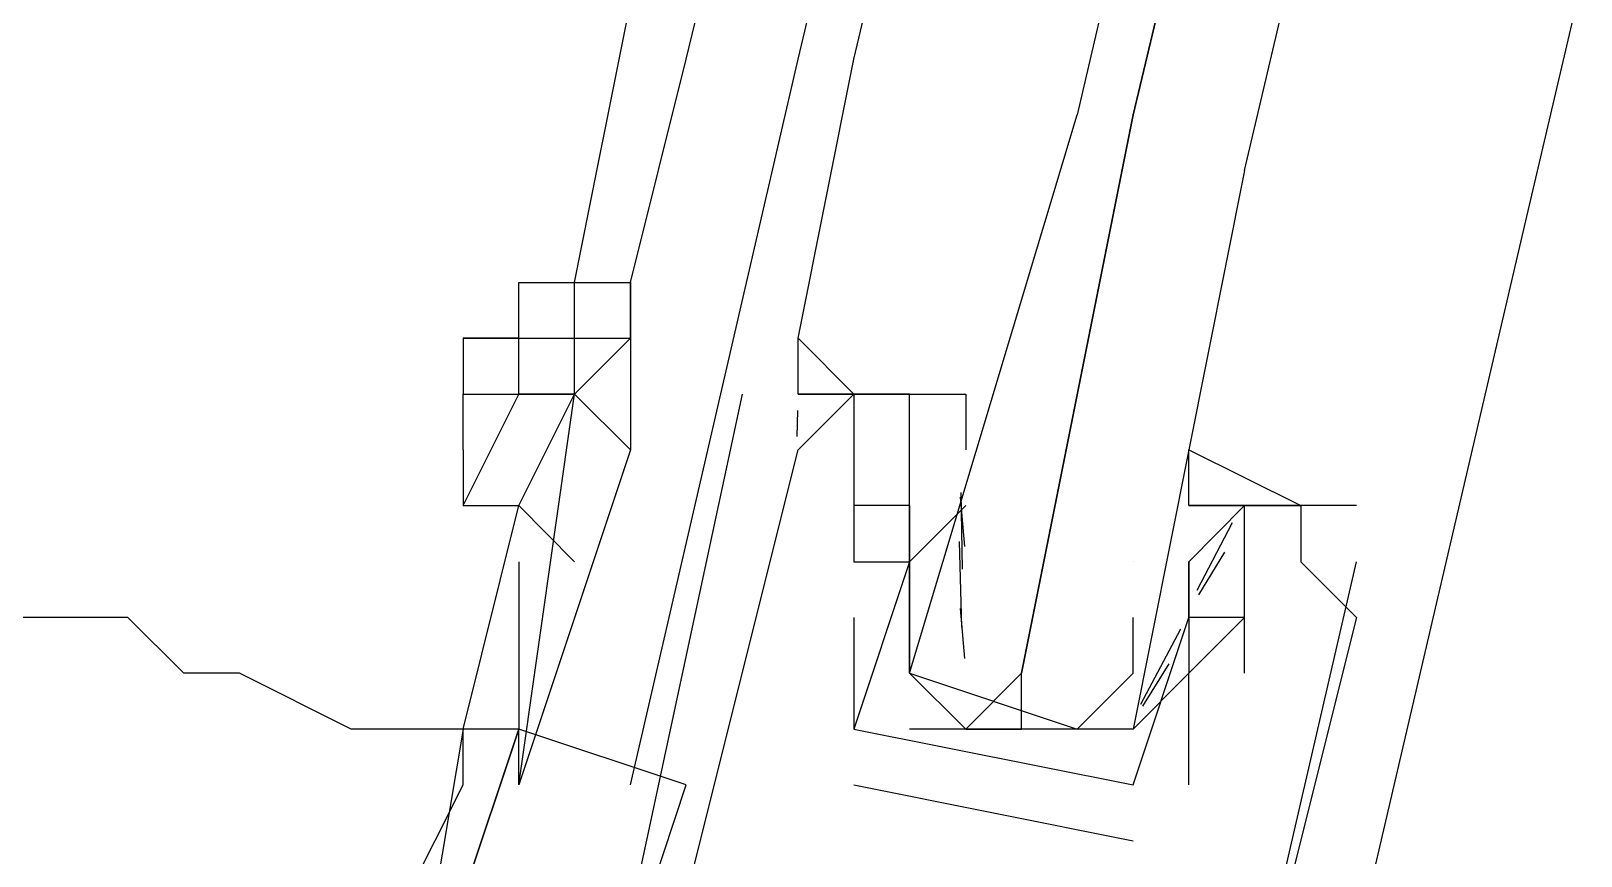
# Model space of a CAD drawing. Header units: feet. Extents: x -84 to 198, y -22 to 181.
# Drawn here: x 119.4836 to 119.8536, y 84.0142 to 84.2111 of the extents above; entities that cross this region are included whole.
import ezdxf

# ---------------------------------------------------------------- set-up
doc = ezdxf.new("R2010")
doc.units = ezdxf.units.FT
doc.layers.add('A-LINEA', color=7, linetype='CONTINUOUS')

msp = doc.modelspace()

# ---------------------------------------------------------------- linework, layer by layer
at = {"layer": 'A-LINEA'}
for p, q in [((119.64, 84.2044), (120.3467, 87.1644)), ((119.64, 84.2044), (120.3467, 87.1644)), ((119.6667, 84.2044), (120.3733, 87.1644)), ((119.6667, 84.2044), (120.3733, 87.1644)), ((119.68, 84.2044), (120.3733, 87.1511)), ((119.68, 84.2044), (120.3733, 87.1511)), ((120.5333, 87.1244), (119.84, 84.1644)), ((120.5333, 87.1244), (119.84, 84.1644)), ((119.6133, 84.1511), (119.6267, 84.2178)), ((119.6133, 84.1511), (119.6267, 84.2178)), ((119.6267, 84.1511), (119.64, 84.2044)), ((119.6267, 84.0311), (119.6667, 84.2044)), ((119.6267, 84.1511), (119.64, 84.2044)), ((119.6267, 84.0311), (119.6667, 84.2044)), ((119.84, 84.1644), (119.7467, 83.7644)), ((119.84, 84.1644), (119.7467, 83.7644)), ((119.6133, 84.1378), (119.6133, 84.1511)), ((119.6133, 84.1378), (119.6133, 84.1511)), ((119.5867, 84.1244), (119.5867, 84.1244)), ((119.5867, 84.1244), (119.5867, 84.1244)), ((119.6533, 84.1244), (119.6533, 84.1244)), ((119.6533, 84.1244), (119.6533, 84.1244)), ((119.6667, 84.1244), (119.6667, 84.1244)), ((119.6667, 84.1244), (119.6667, 84.1244)), ((119.68, 84.1244), (119.68, 84.1244)), ((119.68, 84.1244), (119.68, 84.1244)), ((119.68, 84.1244), (119.68, 84.1244)), ((119.68, 84.1244), (119.68, 84.1244)), ((119.68, 84.1244), (119.68, 84.1244)), ((119.68, 84.1244), (119.68, 84.1244)), ((119.68, 84.1244), (119.68, 84.1244)), ((119.68, 84.1244), (119.68, 84.1244)), ((119.6933, 84.1244), (119.6933, 84.1244)), ((119.6933, 84.1244), (119.6933, 84.1244)), ((119.6665, 84.1143), (119.6666, 84.1205)), ((119.6665, 84.1143), (119.6666, 84.1205)), ((119.6665, 84.1143), (119.6666, 84.1205)), ((119.6665, 84.1143), (119.6666, 84.1205)), ((119.6665, 84.1143), (119.6666, 84.1205)), ((119.6665, 84.1143), (119.6666, 84.1205)), ((119.6667, 84.1111), (119.6667, 84.1111)), ((119.6667, 84.1111), (119.6667, 84.1111)), ((119.68, 84.1111), (119.68, 84.1111)), ((119.68, 84.1111), (119.68, 84.1111)), ((119.6933, 84.1111), (119.6933, 84.1111)), ((119.6933, 84.1111), (119.6933, 84.1111)), ((119.5867, 84.0444), (119.6, 84.0978)), ((119.5867, 84.0444), (119.6, 84.0978)), ((119.68, 84.0978), (119.68, 84.0978)), ((119.68, 84.0978), (119.68, 84.0978)), ((119.6933, 84.0978), (119.6933, 84.0978)), ((119.6933, 84.0978), (119.6933, 84.0978)), ((119.7067, 84.0978), (119.6933, 84.0844)), ((119.6933, 84.0978), (119.6933, 84.0978)), ((119.6933, 84.0978), (119.6933, 84.0978)), ((119.7067, 84.0978), (119.6933, 84.0844)), ((119.7065, 84.088), (119.7055, 84.0998)), ((119.7065, 84.088), (119.7055, 84.0998)), ((119.7059, 84.0826), (119.7056, 84.1009)), ((119.7059, 84.0826), (119.7056, 84.1009)), ((119.7067, 84.0978), (119.7067, 84.0978)), ((119.7067, 84.0978), (119.7067, 84.0978)), ((119.76, 84.0978), (119.76, 84.0978)), ((119.76, 84.0978), (119.76, 84.0978)), ((119.7733, 84.0978), (119.7733, 84.0978)), ((119.7733, 84.0978), (119.7733, 84.0978)), ((119.7733, 84.0978), (119.7733, 84.0978)), ((119.7733, 84.0978), (119.7733, 84.0978)), ((119.7867, 84.0978), (119.7867, 84.0978)), ((119.7867, 84.0978), (119.7867, 84.0978)), ((119.8, 84.0978), (119.8, 84.0978)), ((119.8, 84.0978), (119.8, 84.0978)), ((119.7703, 84.0937), (119.7619, 84.0775)), ((119.7703, 84.0937), (119.7619, 84.0775)), ((119.7058, 84.0688), (119.7052, 84.0892)), ((119.7058, 84.0688), (119.7052, 84.0892)), ((119.7685, 84.0867), (119.7623, 84.0765)), ((119.7685, 84.0867), (119.7623, 84.0765)), ((119.6, 84.0844), (119.6, 84.0444)), ((119.6, 84.0844), (119.6, 84.0444)), ((119.68, 84.0844), (119.68, 84.0844)), ((119.68, 84.0844), (119.68, 84.0844)), ((119.68, 84.0844), (119.68, 84.0844)), ((119.68, 84.0844), (119.68, 84.0844)), ((119.6933, 84.0844), (119.6933, 84.0844)), ((119.6933, 84.0844), (119.6933, 84.0844)), ((119.6933, 84.0844), (119.6933, 84.0844)), ((119.6933, 84.0844), (119.6933, 84.0844)), ((119.7067, 84.0844), (119.7067, 84.0844)), ((119.7067, 84.0844), (119.7067, 84.0844)), ((119.7467, 84.0844), (119.7467, 84.0844)), ((119.7467, 84.0844), (119.7467, 84.0844)), ((119.76, 84.0844), (119.76, 84.0844)), ((119.76, 84.0711), (119.76, 84.0844)), ((119.76, 84.0844), (119.76, 84.0844)), ((119.76, 84.0711), (119.76, 84.0844)), ((119.7867, 84.0844), (119.7867, 84.0844)), ((119.7867, 84.0844), (119.7867, 84.0844)), ((119.8, 84.0844), (119.8, 84.0844)), ((119.8, 84.0844), (119.8, 84.0844)), ((119.7065, 84.0613), (119.7055, 84.0732)), ((119.7065, 84.0613), (119.7055, 84.0732)), ((119.68, 84.0711), (119.68, 84.0711)), ((119.68, 84.0711), (119.68, 84.0711)), ((119.6933, 84.0711), (119.6933, 84.0711)), ((119.6933, 84.0711), (119.6933, 84.0711)), ((119.758, 84.0683), (119.7484, 84.0503)), ((119.758, 84.0683), (119.7484, 84.0503)), ((119.76, 84.0711), (119.76, 84.0711)), ((119.76, 84.0711), (119.76, 84.0711)), ((119.76, 84.0711), (119.76, 84.0711)), ((119.76, 84.0711), (119.76, 84.0711)), ((119.7733, 84.0711), (119.7733, 84.0711)), ((119.7733, 84.0711), (119.7733, 84.0711)), ((119.8, 84.0711), (119.8, 84.0711)), ((119.8, 84.0711), (119.8, 84.0711)), ((119.7467, 84.0578), (119.7467, 84.0578)), ((119.7467, 84.0578), (119.7467, 84.0578)), ((119.7552, 84.06), (119.7489, 84.0499)), ((119.7552, 84.06), (119.7489, 84.0499)), ((119.76, 84.0578), (119.76, 84.0578)), ((119.76, 84.0578), (119.76, 84.0578)), ((119.76, 84.0578), (119.76, 84.0578)), ((119.76, 84.0578), (119.76, 84.0578)), ((119.7733, 84.0578), (119.7733, 84.0578)), ((119.7733, 84.0578), (119.7733, 84.0578)), ((119.5867, 84.0444), (119.5867, 84.0444)), ((119.5867, 84.0444), (119.5867, 84.0444)), ((119.5867, 84.0444), (119.5867, 84.0444)), ((119.5867, 84.0444), (119.5867, 84.0444)), ((119.6, 84.0311), (119.6, 84.0444)), ((119.6, 84.0311), (119.6, 84.0444)), ((119.68, 84.0444), (119.68, 84.0444)), ((119.68, 84.0444), (119.68, 84.0444)), ((119.68, 84.0444), (119.68, 84.0444)), ((119.68, 84.0444), (119.68, 84.0444)), ((119.7333, 84.0444), (119.6933, 84.0444)), ((119.7333, 84.0444), (119.6933, 84.0444)), ((119.7067, 84.0444), (119.72, 84.0444)), ((119.7067, 84.0444), (119.72, 84.0444)), ((119.6133, 83.9511), (119.64, 84.0311)), ((119.6133, 83.9511), (119.64, 84.0311)), ((119.68, 84.0311), (119.7467, 84.0178)), ((119.68, 84.0311), (119.68, 84.0311)), ((119.68, 84.0311), (119.7467, 84.0178)), ((119.68, 84.0311), (119.68, 84.0311)), ((119.7467, 84.0311), (119.7467, 84.0311)), ((119.7467, 84.0311), (119.7467, 84.0311)), ((119.7467, 84.0311), (119.7467, 84.0311)), ((119.7467, 84.0311), (119.7467, 84.0311)), ((119.76, 84.0311), (119.76, 84.0311)), ((119.76, 84.0311), (119.76, 84.0311)), ((119.7467, 84.0178), (119.7467, 84.0178)), ((119.7467, 84.0178), (119.7467, 84.0178))]:
    msp.add_line(p, q, dxfattribs=at)
for points in [[(119.7733, 84.1778), (120.48, 87.1911), (120.4667, 87.2044), (119.7467, 84.1911), (120.4667, 87.2044), (120.4533, 87.2044), (120.44, 87.2044), (119.7333, 84.1911)], [(119.7733, 84.1778), (120.48, 87.1911), (120.4667, 87.2044), (119.7467, 84.1911), (120.4667, 87.2044), (120.4533, 87.2044), (120.44, 87.2044), (119.7333, 84.1911)], [(119.68, 84.1244), (119.68, 84.1244), (119.6667, 84.1378), (119.68, 84.2044)], [(119.68, 84.1244), (119.68, 84.1244), (119.6667, 84.1378), (119.68, 84.2044)], [(119.7733, 84.1778), (119.7467, 84.0444), (119.7333, 84.0444), (119.72, 84.0444), (119.72, 84.0578), (119.7467, 84.1911), (119.72, 84.0578), (119.7067, 84.0444), (119.6933, 84.0578), (119.7333, 84.1911)], [(119.7733, 84.1778), (119.7467, 84.0444), (119.7333, 84.0444), (119.72, 84.0444), (119.72, 84.0578), (119.7467, 84.1911), (119.72, 84.0578), (119.7067, 84.0444), (119.6933, 84.0578), (119.7333, 84.1911)], [(119.5867, 84.1378), (119.6, 84.1378), (119.6, 84.1511)], [(119.5867, 84.1378), (119.6, 84.1378), (119.6, 84.1511)], [(119.6, 84.1378), (119.6, 84.1511), (119.6133, 84.1511), (119.6267, 84.1511), (119.6267, 84.1511)], [(119.6, 84.1378), (119.6, 84.1511), (119.6133, 84.1511), (119.6267, 84.1511), (119.6267, 84.1511)], [(119.6267, 84.1511), (119.6267, 84.1378), (119.6267, 84.1511)], [(119.6267, 84.1511), (119.6267, 84.1378), (119.6267, 84.1511)], [(119.6, 84.1378), (119.5867, 84.1378), (119.5867, 84.1244), (119.6, 84.1244), (119.6, 84.1244)], [(119.6, 84.1378), (119.5867, 84.1378), (119.5867, 84.1244), (119.6, 84.1244), (119.6, 84.1244)], [(119.6133, 84.1244), (119.6, 84.1244), (119.6, 84.1378), (119.6133, 84.1378)], [(119.6133, 84.1244), (119.6, 84.1244), (119.6, 84.1378), (119.6133, 84.1378)], [(119.6133, 84.1378), (119.6267, 84.1378), (119.6133, 84.1244), (119.6133, 84.1378)], [(119.6133, 84.1378), (119.6267, 84.1378), (119.6133, 84.1244), (119.6133, 84.1378)], [(119.6267, 84.1378), (119.6267, 84.1378), (119.6267, 84.1111)], [(119.6267, 84.1378), (119.6267, 84.1378), (119.6267, 84.1111)], [(119.6667, 84.1244), (119.68, 84.1244), (119.6667, 84.1244), (119.6667, 84.1378)], [(119.68, 84.1244), (119.68, 84.1244), (119.6667, 84.1378)], [(119.6667, 84.1244), (119.68, 84.1244), (119.6667, 84.1244), (119.6667, 84.1378)], [(119.68, 84.1244), (119.68, 84.1244), (119.6667, 84.1378)], [(119.6667, 84.1244), (119.68, 84.1244), (119.6667, 84.1244), (119.6667, 84.1378)], [(119.6667, 84.1244), (119.68, 84.1244), (119.6667, 84.1244), (119.6667, 84.1378)], [(119.68, 84.1244), (119.68, 84.1244), (119.6667, 84.1378)], [(119.6667, 84.1244), (119.68, 84.1244), (119.6667, 84.1244), (119.6667, 84.1378)], [(119.68, 84.1244), (119.68, 84.1244), (119.6667, 84.1378)], [(119.6667, 84.1244), (119.68, 84.1244), (119.6667, 84.1244), (119.6667, 84.1378)], [(119.5867, 84.0978), (119.6, 84.1244), (119.6133, 84.1244)], [(119.5867, 84.1111), (119.5867, 84.1244), (119.6, 84.1244)], [(119.5867, 84.0978), (119.6, 84.1244), (119.6133, 84.1244)], [(119.5867, 84.1111), (119.5867, 84.1244), (119.6, 84.1244)], [(119.6, 84.0311), (119.6133, 84.1244), (119.6267, 84.1111), (119.6, 84.0311)], [(119.6, 84.0978), (119.6133, 84.1244), (119.6133, 84.1244), (119.6133, 84.1244)], [(119.6, 84.0311), (119.6133, 84.1244), (119.6267, 84.1111), (119.6, 84.0311)], [(119.6, 84.0978), (119.6133, 84.1244), (119.6133, 84.1244), (119.6133, 84.1244)], [(119.6533, 84.1244), (119.6133, 83.9378), (119.6267, 83.9378), (119.6133, 83.8844), (119.6267, 83.8978), (119.7333, 83.8711), (119.7333, 83.8578), (119.7467, 83.9111), (119.76, 83.9111), (119.8, 84.0844)], [(119.6533, 84.1244), (119.6133, 83.9378), (119.6267, 83.9378), (119.6133, 83.8844), (119.6267, 83.8978), (119.7333, 83.8711), (119.7333, 83.8578), (119.7467, 83.9111), (119.76, 83.9111), (119.8, 84.0844)], [(119.6267, 83.9511), (119.6667, 84.1111), (119.68, 84.1244), (119.68, 84.1111), (119.68, 84.0844), (119.68, 84.0844)], [(119.6267, 83.9511), (119.6667, 84.1111), (119.68, 84.1244), (119.68, 84.1111), (119.68, 84.0844), (119.68, 84.0844)], [(119.6933, 84.1111), (119.6933, 84.1244), (119.6667, 84.1244)], [(119.6933, 84.1111), (119.6933, 84.1244), (119.6667, 84.1244)], [(119.6933, 84.0578), (119.6933, 84.0711), (119.6933, 84.0844), (119.6933, 84.1111), (119.6933, 84.1244), (119.68, 84.1244), (119.7067, 84.1244), (119.7067, 84.1111)], [(119.6933, 84.0578), (119.6933, 84.0711), (119.6933, 84.0844), (119.6933, 84.1111), (119.6933, 84.1244), (119.68, 84.1244), (119.7067, 84.1244), (119.7067, 84.1111)], [(119.5867, 84.1111), (119.5867, 84.0978), (119.6, 84.0978), (119.6133, 84.0844)], [(119.5867, 84.1111), (119.5867, 84.0978), (119.6, 84.0978), (119.6133, 84.0844)], [(119.76, 84.0978), (119.76, 84.1111), (119.7867, 84.0978), (119.7733, 84.0978), (119.76, 84.0978), (119.7733, 84.0978), (119.76, 84.0844), (119.76, 84.0711), (119.76, 84.0578), (119.7467, 84.0444)], [(119.76, 84.0978), (119.76, 84.1111), (119.7867, 84.0978), (119.7733, 84.0978), (119.76, 84.0978), (119.7733, 84.0978), (119.76, 84.0844), (119.76, 84.0711), (119.76, 84.0578), (119.7467, 84.0444)], [(119.5867, 84.0444), (119.5733, 84.0444), (119.56, 84.0444), (119.5333, 84.0578), (119.52, 84.0578), (119.5067, 84.0711), (119.4933, 84.0711), (119.48, 84.0711), (119.48, 84.0844), (119.4667, 84.0844), (119.4667, 84.0978)], [(119.5867, 84.0444), (119.5733, 84.0444), (119.56, 84.0444), (119.5333, 84.0578), (119.52, 84.0578), (119.5067, 84.0711), (119.4933, 84.0711), (119.48, 84.0711), (119.48, 84.0844), (119.4667, 84.0844), (119.4667, 84.0978)], [(119.7733, 84.0578), (119.7733, 84.0978), (119.7867, 84.0978), (119.7867, 84.0844), (119.8, 84.0711), (119.76, 83.9111), (119.7467, 83.9244), (119.7333, 83.8844), (119.7067, 83.8844), (119.7067, 83.8978), (119.6533, 83.9111), (119.6533, 83.8978), (119.6267, 83.9111), (119.64, 83.9111), (119.6267, 83.9111), (119.6267, 83.9511)], [(119.7733, 84.0578), (119.7733, 84.0978), (119.7867, 84.0978), (119.7867, 84.0844), (119.8, 84.0711), (119.76, 83.9111), (119.7467, 83.9244), (119.7333, 83.8844), (119.7067, 83.8844), (119.7067, 83.8978), (119.6533, 83.9111), (119.6533, 83.8978), (119.6267, 83.9111), (119.64, 83.9111), (119.6267, 83.9111), (119.6267, 83.9511)], [(119.6933, 84.0978), (119.6933, 84.0844), (119.6933, 84.0978), (119.68, 84.0978), (119.68, 84.0844), (119.6933, 84.0844), (119.68, 84.0444), (119.7467, 84.0311), (119.76, 84.0711), (119.76, 84.0578), (119.7733, 84.0711), (119.76, 84.0711), (119.76, 84.0844), (119.76, 84.0844)], [(119.6933, 84.0978), (119.6933, 84.0844), (119.6933, 84.0978), (119.68, 84.0978), (119.68, 84.0844), (119.6933, 84.0844), (119.68, 84.0444), (119.7467, 84.0311), (119.76, 84.0711), (119.76, 84.0578), (119.7733, 84.0711), (119.76, 84.0711), (119.76, 84.0844), (119.76, 84.0844)], [(119.8, 84.0978), (119.7733, 84.0978), (119.76, 84.0978)], [(119.8, 84.0978), (119.7733, 84.0978), (119.76, 84.0978)], [(119.6933, 84.0844), (119.6933, 84.0711), (119.6933, 84.0578), (119.7333, 84.0444), (119.7467, 84.0578), (119.7467, 84.0711)], [(119.6933, 84.0844), (119.6933, 84.0711), (119.6933, 84.0578), (119.7333, 84.0444), (119.7467, 84.0578), (119.7467, 84.0711)], [(119.68, 84.0711), (119.68, 84.0444), (119.68, 84.0444)], [(119.68, 84.0711), (119.68, 84.0444), (119.68, 84.0444)], [(119.76, 84.0311), (119.76, 84.0578), (119.76, 84.0578)], [(119.76, 84.0311), (119.76, 84.0578), (119.76, 84.0578)], [(119.64, 84.0311), (119.6, 84.0444), (119.5733, 83.9644), (119.6133, 83.9511)], [(119.5867, 84.0444), (119.5867, 84.0444), (119.5733, 83.9644), (119.5733, 83.9644), (119.6, 84.0444), (119.5867, 84.0444), (119.5867, 84.0444)], [(119.5733, 83.9644), (119.5733, 83.9778), (119.5733, 84.0044), (119.5867, 84.0311), (119.5867, 84.0444), (119.5867, 84.0444)], [(119.64, 84.0311), (119.6, 84.0444), (119.5733, 83.9644), (119.6133, 83.9511)], [(119.5867, 84.0444), (119.5867, 84.0444), (119.5733, 83.9644), (119.5733, 83.9644), (119.6, 84.0444), (119.5867, 84.0444), (119.5867, 84.0444)], [(119.5733, 83.9644), (119.5733, 83.9778), (119.5733, 84.0044), (119.5867, 84.0311), (119.5867, 84.0444), (119.5867, 84.0444)]]:
    msp.add_lwpolyline(points, dxfattribs=at)

doc.saveas('drawing.dxf')
